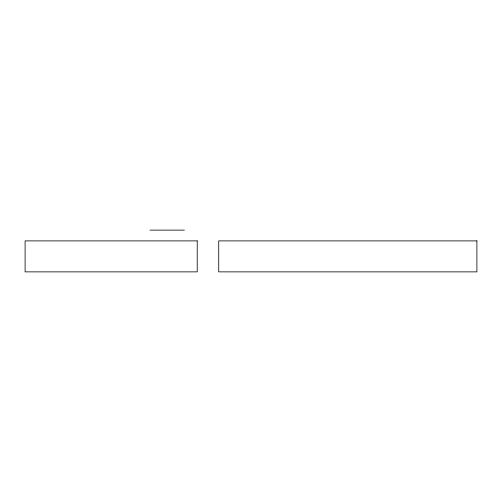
<?xml version="1.0" encoding="UTF-8"?>
<svg xmlns="http://www.w3.org/2000/svg" width="502" height="502" viewBox="0 0 502 502"><rect width="100%" height="100%" fill="white"/><g stroke="black" fill="none" stroke-linecap="round" stroke-linejoin="round"><path stroke-width="0.75" d="M149.998 230.129L184.422 230.129M197.217 240.891L25.1 240.891L25.1 271.871L197.217 271.871L197.217 240.891M476.9 240.891L218.728 240.891L218.728 271.871L476.9 271.871L476.9 240.891"/></g></svg>
